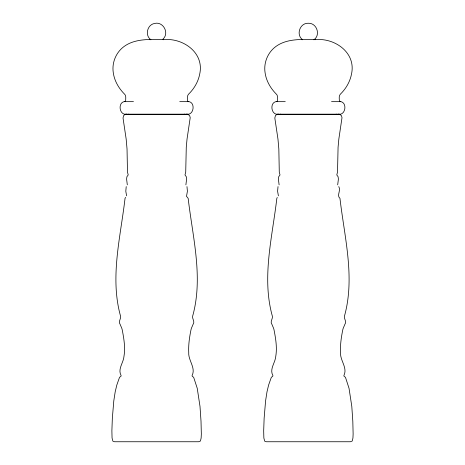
<?xml version="1.0" encoding="UTF-8"?>
<svg xmlns="http://www.w3.org/2000/svg" width="465" height="465" viewBox="0 0 465 465"><rect width="100%" height="100%" fill="white"/><g stroke="black" fill="none" stroke-linecap="round" stroke-linejoin="round"><path stroke-width="0.7" d="M126.224 186.587L125.8 191.243L126.608 195.87M278.024 186.587L277.593 191.243L278.407 195.87M186.57 196.003L187.407 191.243L186.977 186.587M127.311 184.867L126.602 179.106L126.893 176.752L128.212 174.939L127.48 172.108L127.038 149.015L126.172 139.122L123.027 118.005L123.673 115.5L124.957 114.553L188.244 114.553L189.691 115.727L190.208 117.709L187.029 139.122L186.273 147.289L185.721 172.108L184.989 174.939L186.308 176.752L186.605 179.106L185.89 184.867M279.11 184.867L278.396 179.106L278.692 176.752L280.011 174.939L279.279 172.108L278.837 149.015L277.971 139.122L274.821 118.005L275.472 115.5L276.756 114.553L340.043 114.553L341.49 115.727L342.002 117.709L338.828 139.122L338.072 147.289L337.52 172.108L336.788 174.939L338.107 176.752L338.398 179.106L337.689 184.867M163.041 39.014C169.556 33.12 163.232 21.285 154.711 23.43C147.184 24.564 144.609 35.48 150.916 39.781M277.268 197.462L276.832 198.363C272.362 237.138 261.551 277.471 272.362 316.188C273.007 319.077 269.601 321.437 272.095 324.739C272.711 326.459 273.711 328.052 274.03 329.883C275.71 338.561 277.233 347.541 275.768 356.353C275.286 362.816 269.247 369.129 272.914 375.534L272.752 376.266L271.339 377.295L268.601 385.078L266.991 391.844L265.591 400.847L264.132 418.268L263.684 430.823L263.858 438.018L264.707 441.215L266.375 441.75L350.424 441.75L352.232 441.029L352.941 438.018L353.127 433.99L352.813 421.261L351.802 406.416L349.029 388.298L345.46 377.295L344.048 376.266L343.879 375.534C347.832 367.862 339.956 360.48 340.531 352.534C340.142 344.931 341.252 337.317 342.769 329.883C343.083 328.052 344.088 326.459 344.704 324.739C347.192 321.437 343.792 319.077 344.437 316.188C355.248 277.471 344.431 237.138 339.962 198.363C336.352 195.538 341.229 190.505 338.776 186.587M125.591 197.358L125.039 198.363C120.569 237.138 109.752 277.471 120.563 316.188C121.208 319.077 117.808 321.437 120.296 324.739C120.912 326.459 121.917 328.052 122.231 329.883C123.917 338.561 125.434 347.541 123.975 356.353C123.487 362.816 117.453 369.129 121.121 375.534L120.952 376.272L119.54 377.295L116.808 385.078L115.192 391.844L113.797 400.847L112.338 418.268L111.885 430.823L112.059 438.018L112.914 441.215L114.576 441.75L198.625 441.75L200.438 441.029L201.142 438.018L201.333 433.99L201.019 421.261L200.002 406.416L197.236 388.298L193.661 377.295L192.248 376.272L192.086 375.534C196.038 367.862 188.162 360.48 188.732 352.534C188.348 344.931 189.458 337.317 190.97 329.883C191.289 328.052 192.289 326.459 192.905 324.739C195.399 321.437 191.993 319.077 192.638 316.188C203.449 277.471 192.638 237.138 188.168 198.363L186.587 196.399M313.904 39.781C320.937 35.02 316.77 22.814 308.307 23.25C299.844 22.814 295.676 35.02 302.709 39.781M163 39.717C182.495 37.357 204.588 52.493 199.7 74.086C198.27 81.741 194.085 88.838 188.523 94.226C186.901 95.999 187.546 98.749 187.575 100.94C187.657 102.364 189.674 101.312 188.034 101.661M314.799 39.717C334.289 37.357 356.382 52.493 351.494 74.086C350.064 81.741 345.879 88.838 340.316 94.226C338.7 95.999 339.345 98.749 339.374 100.94C339.456 102.364 341.467 101.312 339.834 101.661M187.918 114.634L188.244 114.553M339.717 114.634L340.043 114.553M125.166 101.661C123.335 101.347 126.067 102.416 125.672 100.487C125.649 98.365 126.311 95.511 124.411 94C118.79 88.327 114.477 80.986 113.332 72.999C111.745 63.699 115.326 53.888 122.475 47.761C133.682 38.206 149.997 39.444 163.633 39.438M276.966 101.661C275.129 101.347 277.867 102.416 277.466 100.487C277.448 98.365 278.105 95.511 276.21 94C270.584 88.327 266.276 80.986 265.131 72.999C263.539 63.699 267.119 53.888 274.274 47.761C285.481 38.206 301.797 39.444 315.433 39.438M125.736 114.175L126.869 114.163M277.535 114.175L278.663 114.163M184.274 114.175L184.657 114.169M336.073 114.175L336.457 114.169M133.467 101.661L123.882 101.661C118.412 103.056 119.168 112.675 124.207 114.169L188.999 114.169C194.039 112.675 194.789 103.056 189.319 101.661L179.74 101.661M285.26 101.661L275.681 101.661C270.212 103.056 270.961 112.675 276.001 114.169L340.793 114.169C345.832 112.675 346.588 103.056 341.118 101.661L331.533 101.661M338.131 114.163L339.264 114.175M280.343 114.169L280.726 114.175M186.337 114.163L187.465 114.175M128.543 114.169L128.927 114.175M276.756 114.553L277.082 114.634M124.957 114.553L125.283 114.634M301.367 39.438L302 39.717M149.567 39.438L150.201 39.717"/></g></svg>
